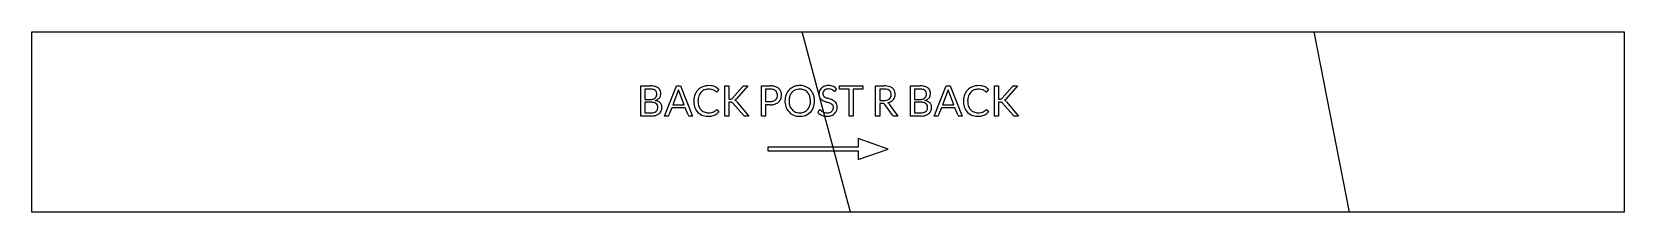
# Model space of a CAD drawing. Header units: millimetres. Extents: x 0 to 300, y 0 to 34.
import ezdxf

# ---------------------------------------------------------------- set-up
doc = ezdxf.new("R2010")
doc.units = ezdxf.units.MM
for name, color, linetype in [('LABEL', 7, 'Continuous'), ('OUTLINE', 7, 'Continuous'), ('POCKET_D15', 7, 'Continuous')]:
    doc.layers.add(name, color=color, linetype=linetype)

msp = doc.modelspace()

# ---------------------------------------------------------------- linework, layer by layer
at = {"layer": 'LABEL'}
for p, q in [((114.72, 18.13), (114.72, 23.8)), ((114.72, 23.8), (116.53, 23.8)), ((116.53, 23.19), (115.49, 23.19)), ((115.49, 23.19), (115.49, 21.26)), ((115.49, 21.26), (116.5, 21.26)), ((119.19, 18.13), (121.45, 23.8)), ((121.67, 22.54), (120.78, 20.24)), ((121.45, 23.8), (122.23, 23.8)), ((121.84, 23.08), (121.67, 22.54)), ((122.01, 22.54), (121.84, 23.08)), ((122.9, 20.24), (122.01, 22.54)), ((122.23, 23.8), (124.5, 18.13)), ((129.44, 23.14), (129.2, 22.79)), ((130.54, 18.13), (130.54, 23.8)), ((130.54, 23.8), (131.31, 23.8)), ((131.31, 23.8), (131.31, 21.32)), ((131.31, 21.32), (131.6, 21.32)), ((132, 21.48), (133.89, 23.62)), ((134.92, 23.8), (132.76, 21.36)), ((134.27, 23.8), (134.92, 23.8)), ((137.46, 18.13), (137.46, 23.8)), ((137.46, 23.8), (139.13, 23.8)), ((139.13, 23.19), (138.22, 23.19)), ((138.22, 23.19), (138.22, 20.86)), ((151.42, 22.91), (151.61, 23.28)), ((152.14, 23.16), (152.14, 23.8)), ((152.14, 23.8), (156.57, 23.8)), ((153.97, 23.16), (152.14, 23.16)), ((153.97, 18.13), (153.97, 23.16)), ((156.57, 23.16), (154.74, 23.16)), ((154.74, 23.16), (154.74, 18.13)), ((156.57, 23.8), (156.57, 23.16)), ((158.98, 18.13), (158.98, 23.8)), ((158.98, 23.8), (160.59, 23.8)), ((160.59, 23.19), (159.75, 23.19)), ((159.75, 23.19), (159.75, 21.06)), ((159.75, 21.06), (160.55, 21.06)), ((165.53, 18.13), (165.53, 23.8)), ((165.53, 23.8), (167.33, 23.8)), ((167.33, 23.19), (166.29, 23.19)), ((166.29, 23.19), (166.29, 21.26)), ((166.29, 21.26), (167.3, 21.26)), ((169.99, 18.13), (172.26, 23.8)), ((172.48, 22.54), (171.59, 20.24)), ((172.26, 23.8), (173.04, 23.8)), ((172.65, 23.08), (172.48, 22.54)), ((172.82, 22.54), (172.65, 23.08)), ((173.71, 20.24), (172.82, 22.54)), ((173.04, 23.8), (175.3, 18.13)), ((180.25, 23.14), (180, 22.79)), ((181.35, 18.13), (181.35, 23.8)), ((181.35, 23.8), (182.11, 23.8)), ((182.11, 23.8), (182.11, 21.32)), ((182.11, 21.32), (182.4, 21.32)), ((182.81, 21.48), (184.7, 23.62)), ((185.72, 23.8), (183.57, 21.36)), ((185.07, 23.8), (185.72, 23.8)), ((116.72, 18.13), (114.72, 18.13)), ((115.49, 20.72), (115.49, 18.74)), ((116.71, 20.72), (115.49, 20.72)), ((115.49, 18.74), (116.71, 18.74)), ((119.78, 18.13), (119.19, 18.13)), ((120.57, 19.68), (120.04, 18.32)), ((123.11, 19.68), (120.57, 19.68)), ((120.78, 20.24), (122.9, 20.24)), ((123.64, 18.32), (123.11, 19.68)), ((124.5, 18.13), (123.9, 18.13)), ((129.16, 19.25), (129.46, 18.92)), ((131.31, 18.13), (130.54, 18.13)), ((131.66, 20.73), (131.31, 20.73)), ((131.31, 20.73), (131.31, 18.13)), ((134.06, 18.3), (132.1, 20.55)), ((132.81, 20.82), (135.07, 18.13)), ((135.07, 18.13), (134.4, 18.13)), ((138.22, 18.13), (137.46, 18.13)), ((138.22, 20.86), (139.13, 20.86)), ((138.22, 20.25), (138.22, 18.13)), ((139.13, 20.25), (138.22, 20.25)), ((148.28, 19.17), (148.06, 18.81)), ((154.74, 18.13), (153.97, 18.13)), ((159.75, 18.13), (158.98, 18.13)), ((159.75, 20.5), (159.75, 18.13)), ((160.33, 20.5), (159.75, 20.5)), ((162.18, 18.3), (160.71, 20.32)), ((161.52, 20.38), (163.17, 18.13)), ((163.17, 18.13), (162.49, 18.13)), ((167.53, 18.13), (165.53, 18.13)), ((166.29, 20.72), (166.29, 18.74)), ((167.51, 20.72), (166.29, 20.72)), ((166.29, 18.74), (167.52, 18.74)), ((170.59, 18.13), (169.99, 18.13)), ((171.38, 19.68), (170.85, 18.32)), ((173.92, 19.68), (171.38, 19.68)), ((171.59, 20.24), (173.71, 20.24)), ((174.45, 18.32), (173.92, 19.68)), ((175.3, 18.13), (174.71, 18.13)), ((179.96, 19.25), (180.26, 18.92)), ((182.11, 18.13), (181.35, 18.13)), ((182.46, 20.73), (182.11, 20.73)), ((182.11, 20.73), (182.11, 18.13)), ((184.86, 18.3), (182.9, 20.55)), ((183.62, 20.82), (185.87, 18.13)), ((185.87, 18.13), (185.21, 18.13)), ((155.67, 12.24), (138.67, 12.24)), ((138.67, 12.24), (138.67, 11.56)), ((155.67, 13.88), (155.67, 12.24)), ((161.33, 11.9), (155.67, 13.88)), ((138.67, 11.56), (155.67, 11.56)), ((155.67, 9.92), (161.33, 11.9)), ((155.67, 11.56), (155.67, 9.92))]:
    msp.add_line(p, q, dxfattribs=at)
for centre, radius, start, end in [((116.5, 23.68), 2.42, 270, 280.803), ((116.53, 19.31), 4.49, 81.8417, 90), ((116.53, 19.87), 3.33, 88.682, 90), ((116.54, 20.28), 2.91, 87.1758, 88.682), ((116.56, 20.73), 2.47, 78.6714, 87.1758), ((116.73, 22.47), 1.19, 280.803, 302.5646), ((116.83, 22.1), 1.07, 59.1704, 78.6714), ((116.86, 21.64), 2.13, 64.7637, 81.8417), ((116.93, 22.15), 0.809, 302.5646, 330.3633), ((117.01, 22.39), 0.726, 19.4399, 59.1704), ((116.83, 23.08), 2.12, 287.1619, 295.7234), ((116.96, 18.52), 2.58, 65.7699, 78.8305), ((116.83, 22.21), 0.926, 330.3633, 354.7682), ((116.56, 22.23), 1.2, 354.7682, 19.4399), ((117.07, 22.57), 1.56, 295.7234, 307.3133), ((117.16, 22.27), 1.43, 46.3903, 64.7637), ((117.23, 22.37), 1.3, 307.3133, 330.3711), ((117.37, 22.5), 1.12, 22.9993, 46.3903), ((117.33, 22.31), 1.19, 330.3711, 355.4644), ((117.06, 22.37), 1.46, 8.4877, 22.9993), ((116.9, 22.35), 1.63, 355.4644, 8.4877), ((128.3, 20.94), 3.58, 163.6034, 182.2113), ((127.4, 21.21), 2.65, 138.6054, 163.6034), ((127.34, 21.26), 2.57, 107.0285, 138.6054), ((128.37, 20.96), 2.87, 160.1982, 180), ((127.45, 21.3), 1.89, 130.5154, 160.1982), ((127.42, 21.33), 1.85, 104.4873, 130.5154), ((127.57, 20.5), 3.36, 82.6107, 107.0285), ((127.59, 20.68), 2.51, 85.1944, 104.4873), ((127.63, 21.19), 2.01, 70.0125, 85.1944), ((127.69, 21.37), 2.49, 63.9551, 82.6107), ((127.62, 21.17), 2.03, 55.008, 70.0125), ((127.6, 21.19), 2.69, 46.6555, 63.9551), ((127.18, 20.53), 2.81, 52.6679, 55.008), ((129.09, 23.05), 0.356, 232.6679, 250.9423), ((129.03, 22.87), 0.172, 250.9423, 292.3866), ((129.01, 22.92), 0.222, 292.3866, 325.008), ((131.6, 22.04), 0.728, 270, 285.7447), ((131.68, 21.73), 0.406, 285.7447, 313.5768), ((131.57, 21.86), 0.577, 313.5768, 316.4685), ((131.5, 21.92), 0.661, 316.4685, 318.9909), ((132.15, 21.73), 0.69, 295.4633, 312.3068), ((132.27, 20.57), 0.563, 48.3576, 72.1811), ((131.13, 22.85), 2.21, 312.3068, 317.6026), ((134.38, 23.19), 0.65, 122.1665, 138.6522), ((134.24, 23.41), 0.392, 95.1501, 122.1665), ((134.26, 23.18), 0.617, 92.3432, 95.1501), ((134.27, 23.06), 0.74, 90, 92.3432), ((139.13, 19.9), 3.9, 80.1224, 90), ((139.13, 20.58), 2.61, 80.6566, 90), ((139.35, 21.92), 1.26, 61.4463, 80.6566), ((139.42, 21.95), 1.04, 289.8901, 325.4786), ((139.44, 21.69), 2.08, 61.7403, 80.1224), ((139.5, 22.19), 0.947, 33.9399, 61.4463), ((139.38, 22.12), 1.08, 9.8237, 33.9399), ((139.39, 21.98), 1.08, 325.4786, 351.1821), ((139.6, 21.97), 1.63, 299.1706, 324.2718), ((139.71, 22.19), 1.52, 38.7486, 61.7403), ((138.97, 22.04), 1.51, 351.1821, 9.8237), ((139.71, 22.19), 1.51, 15.6943, 38.7486), ((139.59, 21.97), 1.64, 324.2718, 349.1725), ((139.24, 22.06), 2, 2.1844, 15.6943), ((139.16, 22.06), 2.08, 349.1725, 2.1844), ((145.55, 20.95), 3.66, 170.2079, 187.6369), ((144.85, 21.07), 2.96, 146.2827, 170.2079), ((144.48, 21.32), 2.51, 118.2477, 146.2827), ((146.19, 20.97), 3.52, 175.89, 189.1446), ((145.56, 21.01), 2.89, 161.8011, 175.89), ((144.64, 21.32), 1.92, 140.6902, 161.8011), ((144.5, 21.42), 1.75, 107.2367, 140.6902), ((144.6, 21.09), 2.77, 97.1572, 118.2477), ((144.69, 20.83), 2.37, 82.2704, 107.2367), ((144.67, 20.57), 3.3, 79.3983, 97.1572), ((144.74, 21.23), 1.97, 59.1249, 82.2704), ((144.78, 21.16), 2.7, 54.8378, 79.3983), ((144.87, 21.43), 1.73, 32.8824, 59.1249), ((144.55, 21.23), 2.1, 12.8647, 32.8824), ((144.86, 21.27), 2.56, 28.9587, 54.8378), ((143.4, 20.96), 3.29, 0, 12.8647), ((144.59, 21.12), 2.87, 12.8906, 28.9587), ((143.89, 20.96), 3.58, 360, 12.8906), ((149.83, 22.3), 1.52, 157.4375, 175.2297), ((150.08, 22.28), 1.78, 175.2297, 190.4786), ((149.56, 22.19), 1.25, 190.4786, 215.2628), ((149.79, 22.32), 1.48, 122.4625, 157.4375), ((149.69, 22.27), 1.4, 215.2628, 237.4105), ((149.83, 22.5), 1.67, 237.4105, 246.4243), ((150.01, 21.98), 1.88, 94.6755, 122.4625), ((149.97, 22.34), 0.952, 169.0052, 187.1502), ((149.6, 22.3), 0.575, 187.1502, 216.7537), ((149.81, 22.37), 0.79, 140.101, 169.0052), ((149.93, 22.54), 0.988, 216.7537, 242.2987), ((149.88, 22.31), 0.885, 114.2083, 140.101), ((150.75, 24.12), 2.76, 242.2987, 251.5651), ((150.02, 22.02), 1.21, 94.891, 114.2083), ((150.06, 21.31), 2.56, 73.2362, 94.6755), ((127.13, -46.77), 71.95, 71.3557, 71.5651), ((150.07, 21.44), 1.79, 81.7675, 94.891), ((124.71, -53.94), 79.52, 71.1662, 71.3557), ((150.14, 21.93), 1.29, 65.6924, 81.7675), ((148.38, 15.46), 6.2, 66.2875, 71.1662), ((149.72, 21.01), 2.31, 56.6593, 65.6924), ((150.23, 21.86), 1.98, 45.7848, 73.2362), ((150.17, 19.53), 1.75, 49.1081, 66.2875), ((150.23, 21.78), 1.38, 51.2005, 56.6593), ((151.28, 23.08), 0.288, 231.2005, 256.9769), ((151.25, 22.96), 0.168, 256.9769, 290.4841), ((151.24, 22.99), 0.193, 290.4841, 319.8208), ((151.13, 23.08), 0.337, 319.8208, 325.2208), ((151.01, 23.16), 0.477, 325.2208, 329.0362), ((160.55, 23.38), 2.32, 270, 282.0517), ((160.59, 19.18), 4.62, 82.947, 90), ((160.59, 19.9), 3.3, 88.6084, 90), ((160.6, 20.29), 2.91, 87.0316, 88.6084), ((160.62, 20.8), 2.4, 76.3811, 87.0316), ((160.77, 22.33), 1.25, 282.0517, 304.296), ((160.85, 21.35), 2.43, 69.5917, 82.947), ((160.94, 22.1), 1.05, 52.4314, 76.3811), ((160.93, 22.09), 0.965, 304.296, 330.9748), ((161.09, 22.3), 0.802, 17.5435, 52.4314), ((161.11, 22.05), 1.69, 49.8711, 69.5917), ((160.83, 22.15), 1.09, 330.9748, 354.7841), ((161.05, 22.28), 1.64, 299.4615, 323.7757), ((160.66, 22.17), 1.25, 354.7841, 17.5435), ((161.41, 22.41), 1.22, 22.8685, 49.8711), ((161.16, 22.19), 1.49, 323.7757, 350.4069), ((161.09, 22.27), 1.57, 5.3808, 22.8685), ((160.83, 22.25), 1.84, 350.4069, 5.3808), ((167.3, 23.68), 2.42, 270, 280.803), ((167.33, 19.31), 4.49, 81.8417, 90), ((167.33, 19.87), 3.33, 88.682, 90), ((167.34, 20.28), 2.91, 87.1758, 88.682), ((167.36, 20.73), 2.47, 78.6714, 87.1758), ((167.54, 22.47), 1.19, 280.803, 302.5646), ((167.64, 22.1), 1.07, 59.1704, 78.6714), ((167.67, 21.64), 2.13, 64.7637, 81.8417), ((167.74, 22.15), 0.809, 302.5646, 330.3633), ((167.81, 22.39), 0.726, 19.4399, 59.1704), ((167.64, 23.08), 2.12, 287.1619, 295.7234), ((167.77, 18.52), 2.58, 65.7699, 78.8305), ((167.64, 22.21), 0.926, 330.3633, 354.7682), ((167.37, 22.23), 1.2, 354.7682, 19.4399), ((167.88, 22.57), 1.56, 295.7234, 307.3133), ((167.96, 22.27), 1.43, 46.3903, 64.7637), ((168.04, 22.37), 1.3, 307.3133, 330.3711), ((168.18, 22.5), 1.12, 22.9993, 46.3903), ((168.13, 22.31), 1.19, 330.3711, 355.4644), ((167.87, 22.37), 1.46, 8.4877, 22.9993), ((167.7, 22.35), 1.63, 355.4644, 8.4877), ((179.1, 20.94), 3.58, 163.6034, 182.2113), ((178.21, 21.21), 2.65, 138.6054, 163.6034), ((178.15, 21.26), 2.57, 107.0285, 138.6054), ((179.18, 20.96), 2.87, 160.1982, 180), ((178.25, 21.3), 1.89, 130.5154, 160.1982), ((178.23, 21.33), 1.85, 104.4873, 130.5154), ((178.38, 20.5), 3.36, 82.6107, 107.0285), ((178.39, 20.68), 2.51, 85.1944, 104.4873), ((178.44, 21.19), 2.01, 70.0125, 85.1944), ((178.49, 21.37), 2.49, 63.9551, 82.6107), ((178.43, 21.17), 2.03, 55.008, 70.0125), ((178.41, 21.19), 2.69, 46.6555, 63.9551), ((177.98, 20.53), 2.81, 52.6679, 55.008), ((179.9, 23.05), 0.356, 232.6679, 250.9423), ((179.84, 22.87), 0.172, 250.9423, 292.3866), ((179.82, 22.92), 0.222, 292.3866, 325.008), ((182.4, 22.04), 0.728, 270, 285.7447), ((182.49, 21.73), 0.406, 285.7447, 313.5768), ((182.37, 21.86), 0.577, 313.5768, 316.4685), ((182.31, 21.92), 0.661, 316.4685, 318.9909), ((182.96, 21.73), 0.69, 295.4633, 312.3068), ((183.08, 20.57), 0.563, 48.3576, 72.1811), ((181.93, 22.85), 2.21, 312.3068, 317.6026), ((185.18, 23.19), 0.65, 122.1665, 138.6522), ((185.05, 23.41), 0.392, 95.1501, 122.1665), ((185.07, 23.18), 0.617, 92.3432, 95.1501), ((185.07, 23.06), 0.74, 90, 92.3432), ((116.71, 17.95), 2.77, 83.0214, 90), ((116.71, 21.06), 2.32, 270, 281.3272), ((116.72, 21.44), 3.31, 270, 280.637), ((116.87, 19.27), 1.44, 69.65, 83.0214), ((116.95, 19.86), 1.1, 281.3272, 304.992), ((116.96, 20.19), 2.03, 280.637, 297.8556), ((117.04, 19.73), 0.95, 42.5532, 69.65), ((117.09, 19.67), 0.856, 304.992, 342.6274), ((117.14, 19.82), 0.815, 11.1713, 42.5532), ((116.81, 19.75), 1.15, 342.6274, 11.1713), ((117.19, 19.76), 1.55, 297.8556, 322.2407), ((117.52, 19.77), 1.21, 38.3426, 65.7699), ((117.28, 19.69), 1.43, 322.2407, 348.5905), ((117.61, 19.83), 1.1, 8.059, 38.3426), ((116.98, 19.75), 1.73, 348.5905, 8.059), ((119.78, 18.41), 0.274, 270, 305.2885), ((119.77, 18.42), 0.29, 305.2885, 338.7495), ((123.92, 18.43), 0.297, 201.8014, 234.4821), ((123.9, 18.41), 0.272, 234.4821, 270), ((128.17, 20.94), 3.46, 182.2113, 203.0097), ((127.25, 20.55), 2.46, 203.0097, 231.9999), ((128.55, 20.96), 3.05, 180, 195.8795), ((127.58, 20.69), 2.04, 195.8795, 219.4495), ((127.26, 20.55), 2.46, 231.9999, 258.5386), ((127.35, 20.5), 1.75, 219.4495, 246.5298), ((127.46, 20.76), 2.03, 246.5298, 270), ((127.45, 21.51), 3.44, 258.5386, 277.7196), ((127.46, 21.82), 3.09, 270, 281.19), ((127.57, 20.65), 2.57, 277.7196, 297.6422), ((127.76, 20.32), 1.56, 281.19, 303.1579), ((127.4, 20.87), 2.21, 303.1579, 308.0497), ((127.66, 20.47), 2.37, 297.6422, 319.2142), ((127, 21.39), 2.87, 308.0497, 311.8202), ((129.07, 19.07), 0.234, 101.7288, 131.4237), ((129.05, 19.16), 0.143, 54.6599, 101.7288), ((129.02, 19.12), 0.19, 49.4106, 54.6599), ((129, 19.09), 0.226, 45, 49.4106), ((131.66, 19.06), 1.67, 87.241, 90), ((131.7, 19.94), 0.785, 81.3844, 87.241), ((131.76, 20.35), 0.373, 55.6068, 81.3844), ((131.55, 20.04), 0.743, 42.5104, 55.6068), ((131.51, 19.71), 1.71, 40.4261, 48.3576), ((135.31, 19.41), 1.68, 221.6335, 223.2118), ((135.17, 19.27), 1.48, 223.2118, 225), ((134.32, 18.43), 0.289, 225, 255.3202), ((134.4, 18.74), 0.607, 255.3202, 270), ((139.13, 22.76), 1.9, 270, 289.8901), ((139.13, 23.59), 3.34, 270, 281.314), ((139.37, 22.38), 2.11, 281.314, 299.1706), ((144.87, 20.86), 2.98, 187.6369, 208.9965), ((144.48, 20.65), 2.54, 208.9965, 234.9715), ((144.9, 20.76), 2.22, 189.1446, 210.075), ((144.51, 20.53), 1.76, 210.075, 235.7954), ((144.57, 20.78), 2.7, 234.9715, 259.4765), ((144.59, 20.65), 1.91, 235.7954, 259.5625), ((144.68, 21.36), 3.29, 259.4765, 283.1627), ((144.68, 21.17), 2.43, 259.5625, 271.1205), ((144.69, 21.05), 2.32, 271.1205, 283.2425), ((144.79, 20.6), 1.85, 283.2425, 306.0808), ((144.84, 20.67), 2.58, 283.1627, 313.1463), ((144.85, 20.53), 1.76, 306.0808, 330.0464), ((144.49, 20.73), 2.17, 330.0464, 348.0694), ((144.85, 20.66), 2.57, 313.1463, 339.9297), ((143.39, 20.96), 3.3, 348.0694, 360), ((144.02, 20.96), 3.45, 339.9297, 360), ((149.76, 20.4), 2.33, 223.2851, 252.8927), ((148.51, 19.01), 0.275, 116.8972, 143.9726), ((148.46, 19.1), 0.177, 75.9638, 116.8972), ((148.42, 18.95), 0.331, 48.2542, 75.9638), ((149.78, 20.47), 1.7, 228.2542, 233.7462), ((150.38, 21.29), 2.72, 233.7462, 242.9956), ((149.83, 20.64), 2.57, 252.8927, 279.7588), ((149.78, 20.11), 1.4, 242.9956, 260.9018), ((151.23, 25.71), 5.17, 246.4243, 249.3444), ((151.68, 26.88), 6.42, 249.3444, 252.8663), ((149.86, 20.64), 1.93, 260.9018, 276.0623), ((135.25, -26.39), 49.32, 72.4076, 72.8663), ((149.94, 19.9), 1.2, 276.0623, 300.3148), ((149.43, 18.32), 2.42, 61.8168, 72.4076), ((149.94, 20), 1.93, 279.7588, 303.8278), ((150.08, 19.67), 0.919, 300.3148, 329.0219), ((150.12, 19.61), 0.956, 35.4069, 61.8168), ((149.99, 19.72), 1.02, 329.0219, 354.9204), ((150.42, 19.82), 0.593, 8.63, 35.4069), ((149.84, 19.73), 1.17, 354.9204, 8.63), ((150.13, 19.72), 1.58, 303.8278, 332.9541), ((150.53, 19.95), 1.2, 26.27, 49.1081), ((149.95, 19.81), 1.78, 332.9541, 349.9489), ((150.44, 19.91), 1.29, 5.1393, 26.27), ((149.74, 19.84), 1.99, 349.9489, 5.1393), ((160.33, 19.4), 1.1, 86.3823, 90), ((160.36, 19.87), 0.631, 80.0738, 86.3823), ((160.41, 20.16), 0.33, 53.7588, 80.0738), ((160.32, 20.05), 0.475, 35.3112, 53.7588), ((160.71, 23.05), 2.49, 282.8937, 290.1511), ((160.91, 20.02), 0.703, 45.405, 59.7436), ((160.72, 19.83), 0.971, 34.992, 45.405), ((160.9, 22.53), 1.94, 290.1511, 299.4615), ((162.46, 18.46), 0.322, 211.373, 243.654), ((162.49, 18.53), 0.398, 243.654, 270), ((167.51, 17.95), 2.77, 83.0214, 90), ((167.52, 21.06), 2.32, 270, 281.3272), ((167.53, 21.44), 3.31, 270, 280.637), ((167.68, 19.27), 1.44, 69.65, 83.0214), ((167.76, 19.86), 1.1, 281.3272, 304.992), ((167.77, 20.19), 2.03, 280.637, 297.8556), ((167.85, 19.73), 0.95, 42.5532, 69.65), ((167.9, 19.67), 0.856, 304.992, 342.6274), ((167.94, 19.82), 0.815, 11.1713, 42.5532), ((167.62, 19.75), 1.15, 342.6274, 11.1713), ((167.99, 19.76), 1.55, 297.8556, 322.2407), ((168.33, 19.77), 1.21, 38.3426, 65.7699), ((168.09, 19.69), 1.43, 322.2407, 348.5905), ((168.41, 19.83), 1.1, 8.059, 38.3426), ((167.79, 19.75), 1.73, 348.5905, 8.059), ((170.59, 18.41), 0.274, 270, 305.2885), ((170.58, 18.42), 0.29, 305.2885, 338.7495), ((174.73, 18.43), 0.297, 201.8014, 234.4821), ((174.71, 18.41), 0.272, 234.4821, 270), ((178.98, 20.94), 3.46, 182.2113, 203.0097), ((178.06, 20.55), 2.46, 203.0097, 231.9999), ((179.36, 20.96), 3.05, 180, 195.8795), ((178.38, 20.69), 2.04, 195.8795, 219.4495), ((178.06, 20.55), 2.46, 231.9999, 258.5386), ((178.16, 20.5), 1.75, 219.4495, 246.5298), ((178.27, 20.76), 2.03, 246.5298, 270), ((178.26, 21.51), 3.44, 258.5386, 277.7196), ((178.27, 21.82), 3.09, 270, 281.19), ((178.37, 20.65), 2.57, 277.7196, 297.6422), ((178.57, 20.32), 1.56, 281.19, 303.1579), ((178.21, 20.87), 2.21, 303.1579, 308.0497), ((177.8, 21.39), 2.87, 308.0497, 311.8202), ((178.47, 20.47), 2.37, 297.6422, 319.2142), ((179.87, 19.07), 0.234, 101.7288, 131.4237), ((179.85, 19.16), 0.143, 54.6599, 101.7288), ((179.83, 19.12), 0.19, 49.4106, 54.6599), ((179.8, 19.09), 0.226, 45, 49.4106), ((182.46, 19.06), 1.67, 87.241, 90), ((182.5, 19.94), 0.785, 81.3844, 87.241), ((182.57, 20.35), 0.373, 55.6068, 81.3844), ((182.36, 20.04), 0.743, 42.5104, 55.6068), ((182.32, 19.71), 1.71, 40.4261, 48.3576), ((186.11, 19.41), 1.68, 221.6335, 223.2118), ((185.97, 19.27), 1.48, 223.2118, 225), ((185.13, 18.43), 0.289, 225, 255.3202), ((185.21, 18.74), 0.607, 255.3202, 270)]:
    msp.add_arc(centre, radius, start, end, dxfattribs=at)
at = {"layer": 'OUTLINE'}
for p, q in [((0, 34), (300, 34)), ((0, 0), (0, 34)), ((300, 34), (300, 0)), ((300, 0), (0, 0))]:
    msp.add_line(p, q, dxfattribs=at)
at = {"layer": 'POCKET_D15'}
for p, q in [((154.22, 0), (145.11, 34)), ((145.11, 34), (241.53, 34)), ((241.53, 34), (248.21, 0)), ((248.21, 0), (154.22, 0))]:
    msp.add_line(p, q, dxfattribs=at)

doc.saveas('drawing.dxf')
